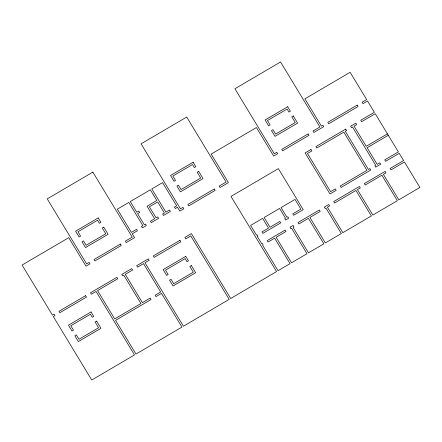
<?xml version="1.0" encoding="UTF-8"?>
<svg xmlns="http://www.w3.org/2000/svg" width="442" height="442" viewBox="0 0 442 442"><rect width="100%" height="100%" fill="white"/><g stroke="black" fill="none" stroke-linecap="round" stroke-linejoin="round"><path stroke-width="0.66" d="M387.43 133.86L366.23 146.302L354.031 126.158L356.672 124.611L355.804 123.185L350.644 126.213L351.512 127.639L352.55 127.031L375.678 165.209L374.866 165.689L375.728 167.115L380.65 164.231L379.783 162.8L377.159 164.341L367.098 147.727L388.291 135.291M92.864 172.115L47.239 198.889L86.61 263.885L89.107 262.421L89.969 263.852L85.997 266.183L68.731 237.68L22.1 265.045L52.438 315.129L54.079 314.168L54.941 315.599L53.305 316.56L91.748 380.021L134.501 354.926L96.058 291.466L91.383 294.212L90.522 292.786L116.843 277.338L117.71 278.764L97.538 290.598L114.699 318.92L140.937 303.521L123.782 275.2L122.649 275.869L121.782 274.438L131.727 268.603L132.594 270.029L125.263 274.333L142.418 302.648L150.197 298.085L151.065 299.51L115.561 320.345L135.981 354.059L181.949 327.086L161.523 293.372L155.998 296.615L155.136 295.19L160.661 291.947L143.506 263.625L137.534 267.134L136.666 265.703L148.352 258.852L149.214 260.277L144.987 262.758L183.43 326.218L229.21 299.35L190.773 235.89L185.728 238.851L184.867 237.42L191.386 233.597L230.696 298.483L276.565 271.565L230.984 196.436L278.366 168.629L303.223 209.663L293.626 215.293L292.764 213.867L300.88 209.105L295.002 199.403L281.068 207.574L286.946 217.282L287.825 216.762L288.692 218.193L285.631 219.989L284.764 218.558L285.466 218.149L279.587 208.442L264.134 217.514L270.012 227.216L279.825 221.459L280.692 222.884L262.841 233.359L261.973 231.934L268.532 228.089L262.653 218.381L250.631 225.437L256.509 235.144L257.04 234.835L257.901 236.26L257.371 236.569L261.752 243.796L262.283 243.487L263.145 244.918L262.62 245.227L278.046 270.697L290.068 263.642L274.637 238.172L268.084 242.017L267.217 240.592L285.073 230.116L285.935 231.542L276.123 237.299L291.549 262.769L307.002 253.702L291.576 228.232L290.875 228.641L290.007 227.216L293.068 225.42L293.936 226.845L293.057 227.365L308.488 252.83L323.853 243.813L308.428 218.342L298.869 223.95L298.007 222.525L319.384 209.978L320.246 211.409L309.908 217.475L325.334 242.945L341.362 233.542L325.936 208.072L325.185 208.508L324.323 207.083L328.749 204.486L329.616 205.911L327.417 207.199L342.843 232.669L371.363 215.934L355.932 190.463L334.55 203.011L333.688 201.585L356.534 188.137L359.407 186.491L360.269 187.922L357.412 189.596L372.844 215.066L397.33 200.696L381.905 175.225L365.208 185.021L364.346 183.596L385.153 171.385L386.015 172.811L383.385 174.358L398.817 199.828L419.9 187.452L404.469 161.982L390.955 169.916L390.087 168.49L403.607 160.556L399.225 153.324L385.59 161.33L384.722 159.905L398.364 151.899L375.236 113.721L361.611 121.716L360.744 120.285L374.368 112.29L367.517 100.98L362.998 103.632L362.131 102.207L366.65 99.555L350.136 72.295L304.886 98.848L321.4 126.108L322.892 125.23L323.759 126.661L313.897 132.445L313.035 131.02L319.92 126.976L280.548 61.979L234.923 88.754L274.294 153.75L276.786 152.291L277.648 153.717L273.675 156.048L256.41 127.55L211.16 154.103L228.426 182.601L220.055 187.513L219.193 186.088L226.077 182.043L186.706 117.047L141.081 143.821L180.452 208.817L182.944 207.359L183.811 208.784L179.839 211.116L177.496 207.254L175.314 208.536L174.446 207.11L176.634 205.828L162.573 182.612L151.81 188.933L165.872 212.143L169.507 210.005L170.374 211.431L163.546 215.436L162.684 214.011L164.391 213.011L157.678 201.933L149.396 206.79L156.109 217.873L157.744 216.912L158.612 218.337L151.302 222.624L150.435 221.199L154.628 218.74L147.048 206.232L156.811 200.502L150.33 189.8L130.28 201.563L136.766 212.27L138.794 211.077L139.661 212.503L137.628 213.696L144.341 224.774L145.501 224.094L146.363 225.525L142.363 227.868L141.501 226.442L142.86 225.647L128.799 202.436L117.318 209.171L131.379 232.382L136.561 229.343L137.423 230.768L132.246 233.807L134.583 237.669L126.219 242.581L125.351 241.15L132.241 237.111L92.864 172.115M98.19 217.945L75.604 231.199L79.118 237L80.599 236.133L77.952 231.757L97.577 220.243L99.406 223.26L100.886 222.392L98.19 217.945M193.121 162.242L170.535 175.496L174.049 181.297L175.529 180.424L172.877 176.054L192.502 164.535L194.331 167.557L195.812 166.684L193.121 162.242M287.692 106.743L265.106 119.997L268.62 125.799L270.101 124.931L267.454 120.555L287.079 109.041L288.902 112.058L290.388 111.191L287.692 106.743M103.765 227.149L102.284 228.017L105.754 233.746L86.129 245.26L83.483 240.89L81.997 241.757L85.51 247.559L108.102 234.304L103.765 227.149M198.696 171.441L197.215 172.308L200.685 178.038L181.06 189.557L178.408 185.181L176.927 186.054L180.441 191.85L203.027 178.596L198.696 171.441M293.267 115.942L291.786 116.815L295.256 122.544L275.631 134.059L272.985 129.688L271.498 130.556L275.012 136.357L297.604 123.103L293.267 115.942M120.417 244.05L94.041 259.526L94.908 260.951L121.279 245.476L120.417 244.05M214.254 188.983L187.883 204.458L188.745 205.884L215.121 190.408L214.254 188.983M308.096 133.915L281.725 149.39L282.587 150.816L308.958 135.34L308.096 133.915M357.191 105.102L327.831 122.335L328.699 123.76L358.059 106.533L357.191 105.102M310.975 149.49L305.124 152.926L329.981 193.961L336.163 190.331L335.301 188.905L330.599 191.662L307.472 153.484L311.842 150.921L310.975 149.49M345.71 129.108L315.914 146.595L316.781 148.02L343.81 132.158L366.943 170.341L340.241 186.01L341.102 187.436L370.788 170.015L369.926 168.59L368.424 169.468L345.29 131.291L346.572 130.539L345.71 129.108M85.582 295.681L59.018 311.273L59.88 312.698L86.45 297.107L85.582 295.681M179.927 240.321L153.286 255.951L154.153 257.377L180.789 241.746L179.927 240.321M91.041 311.936L68.449 325.19L71.963 330.992L73.444 330.124L70.797 325.748L90.422 314.234L92.251 317.251L93.732 316.384L91.041 311.936M185.75 256.36L163.164 269.614L166.673 275.416L168.159 274.543L165.507 270.173L185.132 258.653L186.96 261.675L188.441 260.802L185.75 256.36M96.616 321.135L95.129 322.008L98.605 327.737L78.974 339.252L76.328 334.881L74.847 335.749L78.361 341.55L100.947 328.296L96.616 321.135M191.325 265.559L189.845 266.427L193.314 272.156L173.689 283.676L171.037 279.3L169.557 280.173L173.071 285.968L195.657 272.714L191.325 265.559"/></g></svg>
